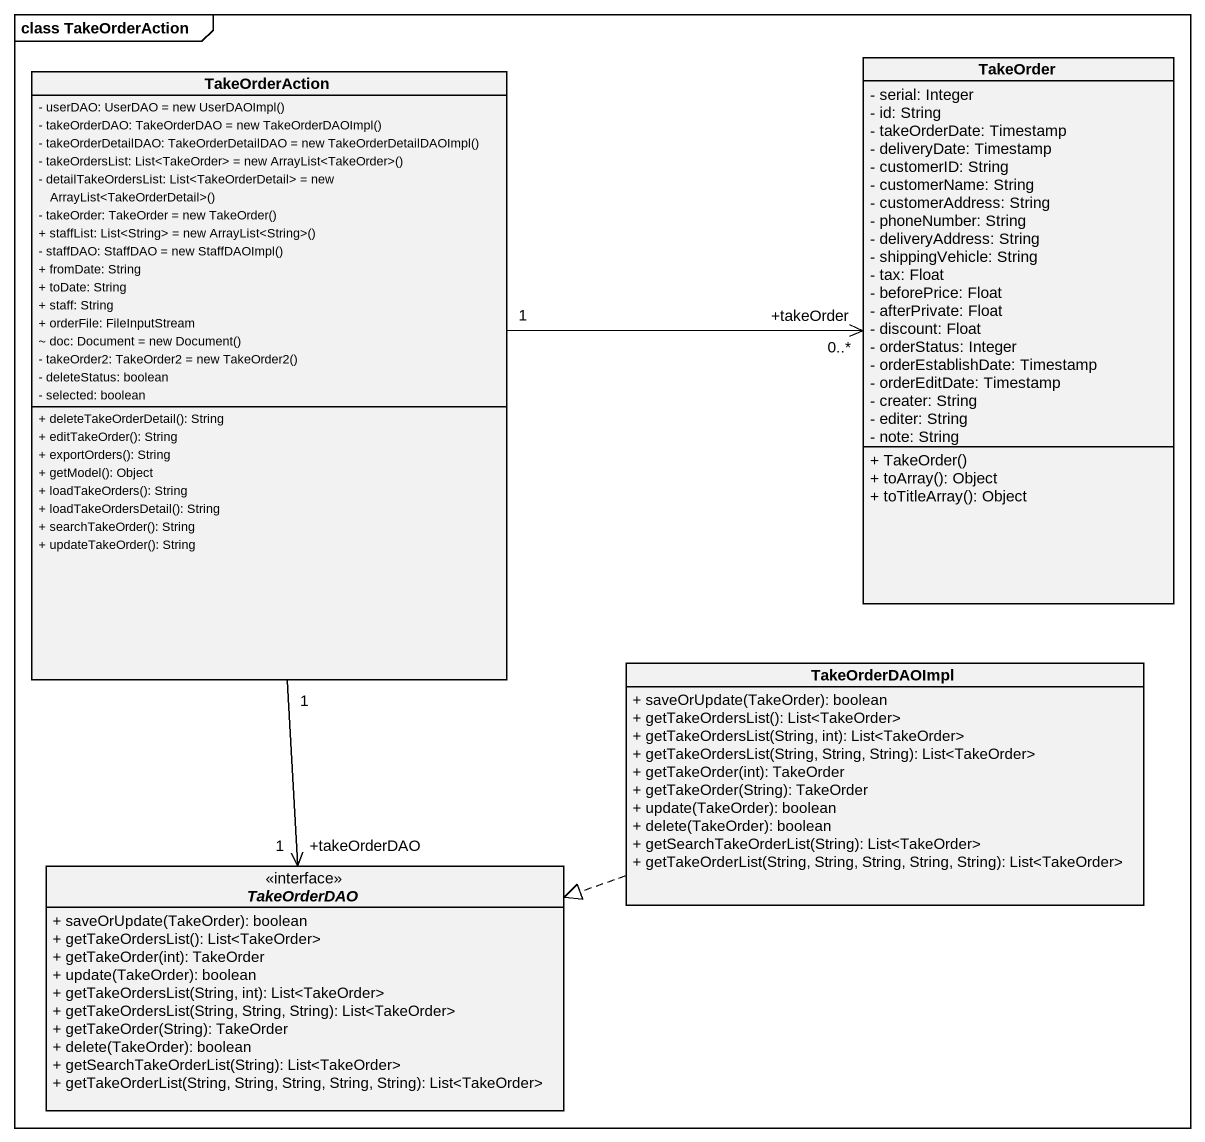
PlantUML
@startuml
mainframe class TakeOrderAction
hide circle
hide empty members
skinparam classAttributeIconSize 0
class TakeOrderAction {
  {field} - userDAO: UserDAO = new UserDAOImpl()
  {field} - takeOrderDAO: TakeOrderDAO = new TakeOrderDAOImpl()
  {field} - takeOrderDetailDAO: TakeOrderDetailDAO = new TakeOrderDetailDAOImpl()
  {field} - takeOrdersList: List<TakeOrder> = new ArrayList<TakeOrder>()
  {field} - detailTakeOrdersList: List<TakeOrderDetail> = new ArrayList<TakeOrderDetail>()
  {field} - takeOrder: TakeOrder = new TakeOrder()
  {field} + staffList: List<String> = new ArrayList<String>()
  {field} - staffDAO: StaffDAO = new StaffDAOImpl()
  + fromDate: String
  + toDate: String
  + staff: String
  + orderFile: FileInputStream
  {field} ~ doc: Document = new Document()
  {field} - takeOrder2: TakeOrder2 = new TakeOrder2()
  - deleteStatus: boolean
  - selected: boolean
  + deleteTakeOrderDetail(): String
  + editTakeOrder(): String
  + exportOrders(): String
  + getModel(): Object
  + loadTakeOrders(): String
  + loadTakeOrdersDetail(): String
  + searchTakeOrder(): String
  + updateTakeOrder(): String
}
class TakeOrder {
  - serial: Integer
  - id: String
  - takeOrderDate: Timestamp
  - deliveryDate: Timestamp
  - customerID: String
  - customerName: String
  - customerAddress: String
  - phoneNumber: String
  - deliveryAddress: String
  - shippingVehicle: String
  - tax: Float
  - beforePrice: Float
  - afterPrivate: Float
  - discount: Float
  - orderStatus: Integer
  - orderEstablishDate: Timestamp
  - orderEditDate: Timestamp
  - creater: String
  - editer: String
  - note: String
  + TakeOrder()
  + toArray(): Object
  + toTitleArray(): Object
}
class TakeOrderDAOImpl {
  + saveOrUpdate(TakeOrder): boolean
  + getTakeOrdersList(): List<TakeOrder>
  + getTakeOrdersList(String, int): List<TakeOrder>
  + getTakeOrdersList(String, String, String): List<TakeOrder>
  + getTakeOrder(int): TakeOrder
  + getTakeOrder(String): TakeOrder
  + update(TakeOrder): boolean
  + delete(TakeOrder): boolean
  + getSearchTakeOrderList(String): List<TakeOrder>
  + getTakeOrderList(String, String, String, String, String): List<TakeOrder>
}
interface TakeOrderDAO <<interface>> {
  + saveOrUpdate(TakeOrder): boolean
  + getTakeOrdersList(): List<TakeOrder>
  + getTakeOrder(int): TakeOrder
  + update(TakeOrder): boolean
  + getTakeOrdersList(String, int): List<TakeOrder>
  + getTakeOrdersList(String, String, String): List<TakeOrder>
  + getTakeOrder(String): TakeOrder
  + delete(TakeOrder): boolean
  + getSearchTakeOrderList(String): List<TakeOrder>
  + getTakeOrderList(String, String, String, String, String): List<TakeOrder>
}
TakeOrderAction "1" -right-> "+takeOrder\n0..*" TakeOrder
TakeOrderAction "1" --> "+takeOrderDAO\n1" TakeOrderDAO
TakeOrderDAOImpl .left.|> TakeOrderDAO
@enduml
